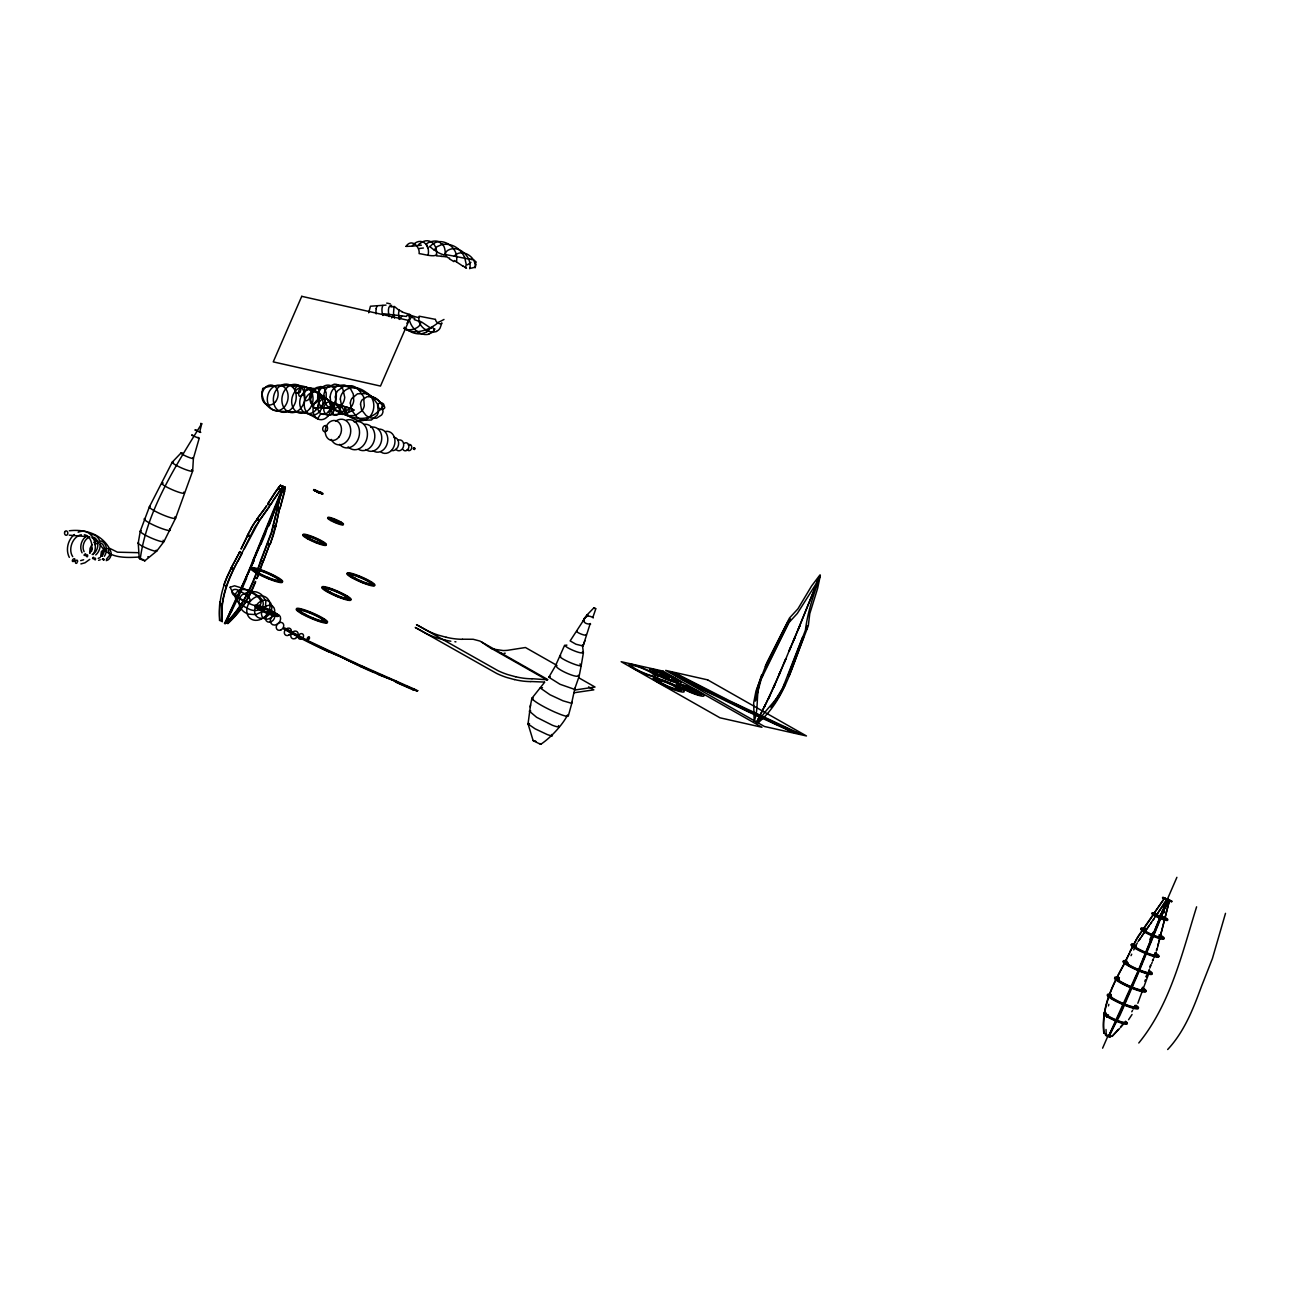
<?xml version="1.0" encoding="UTF-8"?>
<svg xmlns="http://www.w3.org/2000/svg" width="1290" height="1290" viewBox="0 0 1290 1290"><rect width="100%" height="100%" fill="white"/><g stroke="black" fill="none" stroke-linecap="round" stroke-linejoin="round"><path stroke-width="1.5" d="M368.698 312.793L370.44 306.23L386.033 305.101M91.622 551.217L92.219 548.218M256.291 606.155L256.646 605.413L258.226 607.01L256.646 605.413M144.738 560.827L140.223 559.118C146.625 510.388 177.069 463.674 201.546 423.942M221.38 605.091L219.784 603.51L219.945 601.898M269.11 507.163L254.63 527.529L244.133 548.669A207.609 190.791 -86.1 0 1 242.052 552.91C230.813 574.034 219.381 596.851 222.283 621.587L219.558 620.345A101.733 93.493 -86.1 0 1 219.671 604.252L221.912 604.462L220.058 603.526L220.235 601.93M582.451 651.644C585.612 656.739 558.651 644.935 566.907 645.129M1106.514 1016.794L1106.691 1015.214M1106.788 1016.81L1106.965 1015.23M449.629 258.145C442.486 257.21 447.872 246.535 440.809 243.488C438.165 237.924 423.023 243.278 426.974 245.39A56.518 17.883 -55 0 1 427.764 248.293M527.981 723.706L533.157 740.702L540.639 744.346M552.426 735.622L551.54 734.478M805.524 629.359C807.879 610.863 814.264 592.852 820.343 575.356L817.634 588.353L809.765 613.718L808.314 625.698L789.045 676.154M806.669 629.439L807.105 625.779L787.997 675.879M284.977 487.023C283.139 493.377 287.783 486.798 282.752 486.346L271.287 532.528L262.402 555.974A207.609 161.492 -56.2 0 0 260.693 560.36C253.404 583.193 242.794 606.88 225.653 622.973C244.245 606.784 253.324 583.338 261.064 560.618A207.609 161.492 -56.2 0 1 262.773 556.216L271.658 532.77L282.752 486.346M406.011 246.39C411.687 237.747 420.169 247.228 419.105 253.598C424.265 254.275 433.746 257.274 436.697 254.775M476.107 264.047L475.075 267.82A7.417 5.886 -77.3 0 0 475.284 266.208C475.381 257.129 463.674 249.083 455.757 254.614A7.837 6.208 -77.3 0 0 454.354 256.178L444.518 254.388A9.917 7.869 -77.3 0 1 447.872 250.308C458.176 244.374 470.785 255.646 470.108 266.433A10.497 8.321 -77.3 0 1 469.753 268.723M1156.711 950.585L1169.579 899.969L1166.982 899.033L1166.466 902.033M138.24 542.961L140.271 531.174L149.43 506.776L172.263 462.143L181.035 452.951M1166.837 902.274L1166.982 899.033M530.158 706.968L531.883 698.277L544.574 682.313M530.561 704.921L528.029 723.948L535.124 728.834L547.283 734.558A7.821 1.113 23.5 0 0 552.362 735.59M262.144 392.015L262.176 391.854A33.782 20.027 -60.4 0 0 262.644 388.967M320.92 492.506L313.47 490.152L322.726 494.28L316.776 490.91M321.291 492.748L316.711 491.393M1225.5 913.336L1212.407 958.535L1203.28 981.835A207.609 123.098 -60.4 0 0 1201.538 986.205C1193.298 1008.732 1184.317 1031.694 1167.676 1049.512M1166.144 903.532L1165.45 906.515M1166.515 903.774L1165.45 908.241M275.738 526.336L279.462 508.808L275.738 526.336L273.69 526.304L275.576 527.013L273.593 534.447A82.286 64.016 -56.2 0 1 272.9 536.624L270.255 543.912L268.514 544.106M323.097 541.977L321.436 542.155L323.435 542.348M275.205 526.772L273.222 534.189A82.286 64.016 -56.2 0 1 272.529 536.382L270.255 543.912M1158.952 941.458L1169.579 899.969M200.66 432.263L199.789 431.618L201.708 423.765M1196.604 906.822C1182.027 953.616 1170.369 1004.265 1138.78 1042.997M1108.432 1005.894L1108.836 1004.362M595.835 608.767L592.884 617.281M1158.565 942.942L1157.743 945.909M341.124 523.208C338.867 519.08 338.254 524.804 340.947 522.289M284.252 491.038L284.622 491.28A112.585 87.575 -56.2 0 1 282.752 498.779L280.011 508.389L282.381 498.521A112.585 87.575 -56.2 0 0 284.268 491.038L282.655 490.539M1163.854 912.465L1164.273 910.982M1164.225 912.707L1164.644 911.224M1162.129 918.415L1162.564 916.932M1162.5 918.674L1162.935 917.174M761.664 674.767L757.585 687.215L755.343 701.034L761.229 679.024L790.464 618.958L787.916 621.732L765.293 666.414M762.841 675.283C754.489 689.731 759.713 706.823 754.166 721.368L753.683 702.921L755.988 690.956L766.905 662.657L789.512 617.991L797.929 608.848L811.62 585.934L819.811 575.147L816.102 583.806L797.317 613.46L788.948 622.554L766.421 667.027M590.24 623.505L583.048 646.016L584.934 640.614M1156.34 950.343L1156.824 948.86M300.151 609.509L298.296 609.057M1148.745 973.644L1137.828 1003.281M1110.722 998.315L1111.254 996.831M1110.996 998.331L1111.529 996.848M1156.195 952.052L1155.114 954.987M1144.811 981.335L1145.343 979.868M441.89 322.935L440.084 328.063A7.95 6.305 -77.3 0 1 438.31 330.224L436.472 331.337M1142.118 988.688L1142.666 987.221M1146.036 976.691L1146.584 975.224M1146.423 976.933L1146.955 975.466M262.757 561.456L257.016 578.339L263.128 561.698L261.241 560.989L263.386 561.053L269.642 544.316L263.45 560.876M347.51 597.254C346.817 595.319 348.752 598.27 346.01 596.786L346.284 596.141M798.413 628.875L820.118 575.34L793.592 640.662M798.623 628.891L799.977 625.295L793.463 640.453M279.011 578.839L276.995 578.452L278.672 578.517M279.446 486.491L280.414 485.33L283.123 486.588L254.888 555.684A207.609 29.315 -67.7 0 0 253.017 560.07C245.132 581.387 232.813 603.978 225.073 623.683A101.733 14.367 -67.7 0 0 231.329 611.718L232.281 609.815M280.414 485.33L283.784 486.862L253.34 560.36L263.74 536.011A82.286 11.61 -67.7 0 0 264.627 533.834L267.611 526.481L265.288 534.108A82.286 11.61 -67.7 0 1 264.386 536.269L261.322 543.525M413.364 689.328L414.3 689.586M802.557 637.228L782.756 687.86L771.097 707.517L779.241 696.1L785.417 684.506M803.622 637.486C791.77 667.462 783.772 701.373 757.923 722.916C764.712 708.871 779.386 699.744 784.401 684.135M1164.177 902.903L1167.353 899.291L1139.328 968.935A207.609 29.315 -67.7 0 0 1137.457 973.321L1121.187 1011.054L1108.642 1036.112L1119.93 1015.424L1138.119 973.595A207.609 29.315 -67.7 0 1 1139.989 969.209L1168.224 900.098L1162.451 897.872L1171.723 901.839L1164.628 898.034L1154.002 913.385M1168.014 899.549L1139.763 968.661A207.609 29.315 -67.7 0 0 1137.893 973.047L1109.303 1036.386M282.72 488.765L282.736 490.684L283.365 489.039M319.098 493.135C320.307 493.231 318.565 492.183 319.049 493.248L319.985 492.071L320.033 493.086L323.032 493.57L313.744 489.507L318.259 492.619L314.534 490.297M1153.969 957.922L1154.55 956.454M275.334 508.986L268.53 526.062C269.675 526.449 276.205 504.164 275.189 508.599M255.339 581.435L253.517 585.87A111.891 87.027 -56.2 0 1 249.228 595.077L249.583 595.319A111.891 87.027 -56.2 0 0 253.888 586.112L255.71 581.677M316.002 542.59L316.26 541.913M282.462 491.361L281.817 491.087A112.585 15.899 -67.7 0 1 278.834 498.504L275.608 508.308L279.495 498.779A112.585 15.899 -67.7 0 0 282.462 491.361L282.945 489.894L284.767 490.587M336.916 522.45L336.642 523.127C341.479 521.047 341.221 525.691 336.771 522.095M1152.421 960.599L1153.018 959.131M1149.809 968.145L1151.003 965.226M1152.792 960.84L1153.389 959.373M1150.035 966.436L1150.632 964.968M1151.599 963.759L1152.196 962.308M332.046 652.611L360.636 666.64L358.185 664.253L349.638 660.254A207.609 29.605 23.5 0 0 345.365 658.271L308.616 641.017L284.993 628.149L283.961 628.907A101.733 14.513 23.5 0 0 295.104 635.277L296.523 634.89M296.265 635.502L283.961 628.907M362.361 667.446L368.376 670.187A82.286 11.739 23.5 0 0 370.504 671.155L396.756 681.572A5.563 1.193 -64.7 0 0 396.481 682.216L396.756 681.572M361.136 666.559L362.038 666.204L360.636 666.64M361.764 666.849L361.926 666.495M564.633 645.21L555.426 665.914L548.831 677.25L560.005 684.264L574.55 689.36L579.113 676.379L581.21 665.592L583.403 652.788L582.403 645.016M394.063 306.278L393.514 313.228L394.53 318.211M311.1 643.194L312.019 642.839L310.6 643.275A74.562 10.643 23.5 0 1 296.877 636.244L295.7 635.583M326.902 651.015L328.482 650.708M295.974 634.938C311.583 643.162 329.127 653.079 344.72 658.126M784.207 662.818L790.786 646.822M260.548 544.283L255.533 555.958A207.609 29.315 -67.7 0 0 253.662 560.344L242.73 585.354A111.891 15.803 -67.7 0 1 238.666 594.577L239.311 594.851A111.891 15.803 -67.7 0 0 243.391 585.628L246.713 577.872M338.093 596.835L338.367 596.19M778.741 675.267L785.691 658.932M778.854 675.476L785.836 659.093M246.051 577.597L253.711 561.295M267.901 578.42L268.03 577.404L268.546 578.694M789.158 650.563L795.091 636.728M789.303 650.724L795.221 636.921M260.032 544.767L261.048 544.17M362.458 582.596L362.748 581.951M414.122 689.312L413.816 690.134M225.605 585.725L223.88 584.87A111.891 102.813 -86.1 0 1 227.637 575.437L230.91 568.487L232.845 569.325M249.018 536.188L249.567 535.56L247.664 534.721L250.986 528.9M258.403 520.209L257.145 518.79L265.547 507.583M269.529 504.325L267.578 504.132L269.497 504.971L267.949 503.535L273.367 495.005A112.585 103.474 -86.1 0 1 277.785 488.571L279.736 489.426L278.237 488.007L279.446 486.846M279.833 488.813L277.802 488.571M231.345 611.702L230.539 611.057L231.426 610.654M283.397 490.168L284.622 491.28M238.763 594.303L239.037 595.48A74.562 10.53 -67.7 0 1 232.281 609.831M268.256 526.739L268.272 525.675M239.037 595.48L239.005 594.4M278.334 508.599L280.011 508.389M254.694 569.487L253.34 568.019L255.243 568.858L253.195 568.342M274.367 525.917L275.576 527.013M261.918 560.602L263.128 561.698M257.968 606.993L256.371 605.397M277.382 578.71L279.124 578.517M316.179 491.474L316.598 490.684L314.97 490.103M318.904 492.861L319.533 491.796M274.109 612.766L275.447 613.718M330.562 519.112L335.835 522.482L328.869 518.274L338.931 522.305M330.837 519.128L332.481 518.757L339.044 521.563M322.097 541.768L323.322 542.864M325.725 587.805L323.822 587.531M322.581 618.62L323.806 619.716L321.919 619.006L323.758 618.845M370.198 581.871L371.423 582.983M377.76 674.364L376.583 673.074M378.438 674.654L395.627 681.362M395.998 682.297L405.399 686.474A112.585 16.061 23.5 0 0 412.736 689.682L413.526 688.957M416.67 691.343L417.702 690.585L416.46 691.263M773.532 687.231L780.369 671.526M773.597 687.554L780.482 671.735M1102.611 1048.173L1108.207 1035.322M1149.745 939.797L1152.938 932.444M1160.129 915.916L1162.532 910.401M1164.128 906.725L1176.899 877.329M90.107 553.104C94.041 546.331 90.913 535.705 84.366 534.753M93.09 554.587C99.636 544.622 91.026 526.836 78.142 532.222M312.922 618.99L313.067 617.975L313.583 619.248M775.145 683.506L764.341 707.065L765.067 705.711M768.324 699.212L775.226 683.829M420.443 321.275C422.459 327.257 410.059 332.127 404.447 328.611M1129.54 953.004L1126.202 960.147A207.609 190.791 -86.1 0 1 1124.106 964.388C1112.464 985.367 1101.225 1008.312 1104.063 1033.064L1106.514 1034.29M1131.04 955.648L1131.701 954.213M1129.927 951.552L1138.054 936.363L1164.628 898.034M244.407 548.685L259.145 521.063M769.953 695.487L756.311 722.819L765.147 705.033M241.278 548.879L247.648 535.382L241.004 548.847M348.768 573.776C349.945 572.067 347.913 575.147 350.428 574.614L350.977 573.986L349.074 573.147M1133.716 949.924L1135.829 945.699M247.954 534.737L250.695 529.416M231.2 568.503L227.911 575.437A111.891 102.813 -86.1 0 0 224.154 584.87L223.88 584.87M231.41 609.976L231.636 611.105M267.562 612.766L267.981 613.476M267.933 613.588L268.062 612.573L268.014 613.411M230.91 568.487L233.119 568.68L231.233 567.858L239.698 552.072L238.908 553.055M323.871 587.45L325.999 587.821L324.064 587.627M242.327 552.926L237.989 561.279M1135.394 947.118L1136.103 945.715M1118.317 980.932L1119.043 979.529M1118.607 980.948L1119.317 979.562M238.682 554.055L231.233 567.858M1133.313 1008.974L1134.039 1007.571M237.715 561.263C227.427 579.436 219.413 600.769 222.283 621.587M225.073 623.683L254.001 560.634M1108.642 1036.112L1137.248 972.773A207.609 29.315 -67.7 0 1 1139.118 968.387L1167.353 899.291L1138.054 941.587M1136.555 944.312L1137.296 942.942M1131.782 1011.763L1132.556 1010.376M250.695 528.884L251.566 527.868A82.286 75.626 -86.1 0 1 252.727 525.885L253.55 524.562M250.986 528.368L251.276 527.852A82.286 75.626 -86.1 0 1 252.453 525.852L257.016 519.386L253.55 524.095M583.048 646.016L575.937 644.226L570.148 640.904L586.918 615.056L593.835 607.896M1139.135 940.249L1140.779 937.62M273.045 500.584L281.172 488.991M272.496 501.923L259.774 519.773M1163.338 917.867L1164.773 919.189L1156.034 915.981L1163.548 904.177M104.313 556.296C107.828 551.572 107.151 542.961 100.926 540.897M1153.437 914.723L1136.683 939.023L1125.912 960.131A207.609 190.791 -86.1 0 1 1123.832 964.372C1112.174 985.35 1100.934 1008.28 1103.789 1033.032L1106.223 1034.274M269.691 505.857L278.414 492.748M1153.324 919.867L1154.195 918.577M1128.573 1019.729L1132.039 1014.504M266.53 505.696L265.821 506.744M266.82 505.712L258.306 517.193M1141.618 936.314L1148.842 926.22M593.319 617.91C584.757 611.589 578.081 624.441 590.626 624.086M92.009 544.412L90.058 548.379L89.671 553.007M380.921 408.753L381.034 408.608A33.782 20.027 -60.4 0 1 382.936 406.044M586.934 615.249L582.838 621.071L584.434 621.135M304.859 534.689L306.681 535.431L304.875 535.06M1150.664 923.705L1151.567 922.431M257.145 518.79L258 518.016M279.043 491.458L283.123 486.588L285.348 487.265M279.043 487.346L278.237 488.007M225.282 622.715L227.492 623.409A101.733 79.125 -56.2 0 0 238.392 611.75L237.134 610.605L239.214 611.379L240.214 610.122A74.562 58.002 -56.2 0 0 249.26 595.948L247.374 595.238L249.212 595.077M278.898 487.168L280.688 485.363M275.334 613.879L273.448 613.153A5.289 4.241 -51.7 0 0 265.643 616.975A5.289 4.241 -51.7 0 0 271.287 621.683A5.289 4.241 -51.7 0 0 273.48 613.185L275.431 613.04M1123.477 1023.341L1120.446 1026.985M1123.848 1023.583L1120.817 1027.243M281.849 487.765L282.849 486.572M101.716 556.28C105.264 552.781 105.474 545.622 101.313 543.235M1119.768 1028.42L1112.093 1036.354L1109.497 1035.418M1118.349 1029.356L1112.093 1036.354M89.768 559.36L84.979 562.811L80.915 563.924M95.718 554.942C101.829 549.959 102.184 537.72 93.864 534.818M548.879 676.911L550.25 676.766M74.368 534.479C67.854 539.817 65.419 549.814 69.305 557.377M94.557 544.574L98.669 542.639M144.867 560.763L156.751 551.072L163.975 541.558L175.569 518.225L192.645 471.076L193.403 458.369L199.176 438.374L191.742 435.262M406.866 323.29L411.3 317.227L414.832 318.404M540.687 744.33C550.54 737.977 563.037 724.351 567.552 714.934M86.543 536.076C81.286 539.575 79.174 547.186 82.076 552.829M93.799 542.542L97.685 540.72M413.977 447.84L414.848 448.13M437.745 323.048C428.457 330.369 414.654 335.368 403.818 328.321M426.506 332.062L421.798 333.755A30.492 24.171 -77.3 0 1 409.188 330.885A29.896 23.704 -77.3 0 1 404.367 327.225M1165.128 899.065L1172.013 901.291L1162.693 897.292L1169.127 900.775L1165.112 899.13M92.171 554.506C98.459 551.878 100.346 540.155 93.702 537.237M100.072 557.603L98.185 558.36M414.396 449.597L414.961 448.63L413.574 449.355M105.103 549.701L102.345 552.539L101.894 556.329M685.329 687.554L690.601 690.924M83.64 559.763L80.673 560.602M100.265 559.779L98.588 560.328M106.344 559.279L109.715 555.232L108.247 550.024M314.212 408.011L326.112 407.704M191.775 435.053L192.887 435.182M89.897 537.059C84.269 538.623 81.464 546.766 84.108 551.685M105.119 548.347L101.426 551.507L100.636 556.587M428.731 334.094L431.586 332.804A9.885 7.837 -77.3 0 0 434.859 328.886M106.264 560.634C111.649 559.457 113.23 550.346 107.683 548.347M249.212 591.481L242.214 594.706A8.885 7.014 -41.7 0 0 239.634 598.221L238.747 602.736L240.101 607.477M586.998 615.024L588.111 615.201M81.302 534.753C72.675 536.285 67.741 549.443 72.74 556.651M533.189 740.541L534.737 740.928M442.922 244.149L437.165 246.616A11.933 9.465 -77.3 0 0 434.327 250.067L436.907 251.486M395.337 682.007L396.481 682.216M412.736 689.682L413.413 689.973M421.395 245.197L412.284 246.148A11.481 9.111 -77.3 0 1 413.026 244.971A11.707 9.288 -77.3 0 1 424.039 242.552A11.707 9.288 -77.3 0 1 428.216 254.63M412.123 246.164L406.092 246.39M273.803 385.887L295.362 385.258A93.477 55.422 -60.4 0 1 305.359 386.807L311.213 388.967A129.855 76.997 -60.4 0 1 318.549 392.853L328.692 400.255A92.316 54.728 -60.4 0 0 334.142 403.27L346.833 407.253A84.656 50.197 -60.4 0 1 352.041 409.043L354.331 410.059L348.332 412.268A83.479 49.488 -60.4 0 1 345.526 413.123A72.385 42.925 -60.4 0 1 339.98 414.251L329.369 414.896A130.419 77.319 -60.4 0 1 327.467 414.864L320.887 413.606L317.534 418.815L308.004 413.671A67.773 40.184 -60.4 0 0 301.199 412.042L281.768 411.365A99.201 58.808 -60.4 0 1 279.172 411.171A55.986 33.185 -60.4 0 1 271.545 409.107M376.906 306.149L376.986 306.149A11.336 8.982 -77.3 0 0 376.212 308.584M574.969 689.989L595.029 687.038L579.371 678.137M573.744 692.794L593.819 689.844L588.595 686.877M195.193 429.86L196.677 430.215M200.531 432.44L195.129 430.102M140.223 559.118L139.401 558.247L141.271 558.747M250.615 591.32L256.113 591.9A23.01 18.173 -41.7 0 1 261.644 594.755L265.869 600.93L265.369 607.848A8.885 7.014 -41.7 0 1 262.789 611.379L255.791 614.604L248.889 614.185A23.01 18.173 -41.7 0 1 243.358 611.331L240.762 608.558M69.305 530.771C84.995 528.916 101.039 533.963 109.279 548.137L117.471 552.184L138.417 552.684M69.241 535.173L89.332 536.769M138.336 557.087C124.549 557.909 107.844 558.247 100.072 544.38M462.417 639.211L473.172 639.276L479.848 641.033L547.653 679.491M532.012 678.717L547.653 679.798M530.787 681.523L544.557 682.071M500.923 653.353L501.987 653.353M290.927 385.71C298.151 385.629 289.621 389.596 293.588 385.775A84.656 50.197 -60.4 0 1 299.312 386.468L312.857 388.435A92.316 54.728 -60.4 0 0 319.726 388.209L333.949 386.291A129.855 76.997 -60.4 0 1 343.043 386.097L349.542 386.774A93.477 55.422 -60.4 0 1 359.023 389.499M325.419 425.587L325.515 425.587A3.451 2.741 -77.3 0 1 326.354 425.829M409.559 444.55L409.656 444.566A3.451 2.741 -77.3 0 1 410.494 444.792M792.528 731.575L797.494 733.349L783.127 726.77M436.472 255.872L441.325 256.178M267.949 503.535L273.641 495.038A112.585 103.474 -86.1 0 1 278.076 488.588M329.547 517.693L331.079 518.467M240.005 551.443L241.343 552.91L239.408 552.056M219.703 604.252L219.993 604.268A101.733 93.493 -86.1 0 0 219.881 620.361L219.558 620.345M651.853 669.429L653.498 670.252M655.272 671.203L657.142 672.138M661.206 674.219L662.85 675.041M678.395 683.99L680.04 684.829M683.926 686.731L695.536 691.392M556.651 665.608C553.346 668.156 579.274 679.733 578.291 675.25M406.527 316.453L383.694 313.744L382.969 315.453A13.255 10.513 -77.3 0 1 382.066 308.149A10.997 8.708 -77.3 0 1 382.904 305.44M393.208 315.405L393.337 315.421A11.658 9.24 -77.3 0 1 391.644 317.921M92.09 534.512L93.041 534.624M435.391 319.356L419.202 316.211A7.579 6.015 -77.3 0 0 418.782 318.63L419.105 321.42M577.323 630.987C573.631 631.487 587.095 637.083 586.176 634.519M1167.611 900.517L1166.192 899.872L1167.789 900.42M542.493 687.683L540.22 687.957L550.008 694.778L563.021 700.825L571.615 703.308L574.905 688.215M469.189 259.193L454.354 256.178M391.709 305.279C387.21 305.311 388.338 313.438 389.209 316.598M445.872 256.887L444.292 256.565A80.125 56.712 -76 0 0 441.293 256.436M446.147 637.276L438.455 635.164A221.171 131.129 -60.4 0 1 428.393 631.181L416.476 624.65L497.988 670.687A221.171 131.129 -60.4 0 0 508.05 674.686L515.742 676.799M444.921 640.082L437.229 637.97A221.171 131.129 -60.4 0 1 427.167 633.987L415.251 627.456L496.763 673.493A221.171 131.129 -60.4 0 0 506.825 677.492L514.516 679.604M663.141 675.089L669.3 677.927L659.996 673.88L664.931 676.702M245.503 601.301C253.114 604.123 249.808 595.609 245.213 594.222A50.391 40.571 -58.4 0 0 240.053 591.304C232.571 585.854 228.12 593.319 236.715 597.044A50.391 40.571 -58.4 0 0 241.859 599.963L244.616 601.043M1156.388 914.142C1151.422 914.046 1167.563 921.076 1163.935 917.416M1156.453 914.884L1154.614 914.658L1156.034 915.981M1106.175 1034.919C1102.595 1034.58 1112.883 1038.918 1109.884 1036.531M594.238 607.945L595.577 608.525M595.416 608.703L594.093 608.138M319.985 492.071L321.355 492.49M339.915 522.095L341.318 522.531M279.64 508.147L277.931 508.341L279.833 509.066M269.884 543.654L268.127 543.848L270.013 544.557M371.681 582.322L369.811 581.629L371.052 582.741M675.525 679.217L677.411 679.927L675.912 679.459M672.348 678.282L674.057 678.814M652.788 673.541L654.675 674.267L653.175 673.799M698.874 692.472L700.389 692.924M675.396 686.909L676.928 687.376M678.83 687.957L680.394 688.441M347.752 596.593L345.897 595.899L347.139 597.012M257.016 578.339L255.162 577.646L256.387 578.759M249.583 595.319L248.035 594.851L249.26 595.948M200.74 423.346L201.659 423.749M282.3 490.958L282.558 490.313M1157.743 915.303L1159.275 915.884M1107.078 1035.225L1108.674 1035.902M1167.724 899.759C1172.368 900.694 1160.903 896.582 1168.224 900.098M268.062 526.352L268.143 525.627M319.227 492.716L314.502 490.361M690.763 691.295L695.246 692.166L694.407 691.182M268.223 612.992L267.401 612.315L267.272 613.331M466.512 268.288L465.448 267.74A11.191 8.869 -77.3 0 0 466.158 264.063L464.497 256.629M431.457 328.369L430.392 327.821A102.055 76.803 -53.5 0 1 428.183 326.402L421.62 322.016M664.689 676.299L662.738 675.218M535.157 741.089L536.027 741.476M416.541 690.537L417.702 690.585M417.412 691.23L396.998 682.281M416.235 689.957L359.604 664.914M376.1 672.864L373.681 671.8M398.368 682.571L372.23 671.155M405.721 686.167L398.449 682.926M373.649 672.106L370.778 670.51A82.286 11.739 23.5 0 1 368.65 669.542L368.101 669.3M142.384 559.199L144.851 560.65M372.213 671.461L367.553 669.059M765.405 718.401L753.957 713.144A82.286 11.739 23.5 0 1 751.893 712.161L733.929 703.405M770.92 720.9L731.043 702.276A207.609 29.605 23.5 0 0 726.931 700.26M768.84 720.175L788.206 728.915A112.585 16.061 23.5 0 0 795.414 732.22L800.381 733.994L733.946 702.921A207.609 29.605 23.5 0 0 729.834 700.922L675.25 673.058L677.718 674.573A89.042 12.707 23.5 0 0 682.071 677.185L683.684 678.105A74.562 10.643 23.5 0 0 696.374 684.99L696.939 685.28A111.891 15.964 23.5 0 0 705.453 689.569L726.431 699.744M760.665 716.918L751.07 712.483A82.286 11.739 23.5 0 1 748.99 711.5L736.671 705.711M766.276 719.594L767.711 720.255M367.892 669.51L362.635 666.801M771.71 721.481L780.289 725.448M769.146 720.9L775.113 723.513M365.909 668.301L363.732 667.301M773.629 722.819L740.783 707.726M332.191 652.982L329.337 651.66M327.999 650.74L363.603 667.543M327.725 651.385L328.724 651.853M773.452 722.884L785.32 728.269A112.585 16.061 23.5 0 0 792.512 731.575M327.015 650.289L325.096 649.402M326.386 650.773L324.822 650.047M774.871 723.545L777.709 724.867M780.563 726.206L794.93 732.768L789.964 730.995A112.585 16.061 23.5 0 1 782.756 727.689L748.49 711.903A82.286 11.739 23.5 0 1 746.426 710.935L699.986 688.344A111.891 15.964 23.5 0 1 691.472 684.055L690.908 683.748A74.562 10.643 23.5 0 1 678.185 676.863L676.621 675.944A89.042 12.707 23.5 0 1 672.267 673.348L669.784 671.832L740.718 707.5M323.742 648.773L324.58 649.16M358.394 664.818L360.071 665.608M324.29 649.805L320.162 647.854A111.891 15.964 23.5 0 1 311.213 643.565M322.919 648.37L320.436 647.209A111.891 15.964 23.5 0 1 311.487 642.92M357.894 664.898L349.364 660.899A207.609 29.605 23.5 0 0 345.075 658.916M358.991 389.564L376.212 398.933M1160.839 916.561L1163 917.674M724.174 698.922L672.348 672.413L674.815 673.928A89.042 12.707 23.5 0 0 679.185 676.524L680.781 677.46M715.692 695.31L702.55 688.925A111.891 15.964 23.5 0 1 694.036 684.619L693.472 684.329A74.562 10.643 23.5 0 1 680.765 677.443M720.594 697.68L723.529 699.099M725.544 699.599L733.123 703.018M91.961 537.656L98.25 542.026M731.22 703.034L728.479 701.696A207.609 29.605 23.5 0 0 724.367 699.68M732.575 703.711L733.946 704.372M734.268 704.34L735.864 705.13M632.874 665.463L630.955 664.624L632.616 665.463M657.045 679.104L655.078 678.234L656.787 679.104M660.367 680.83L658.448 679.975L660.109 680.814M257.419 518.806L258.661 520.225L256.742 519.37M349.058 573.792L350.703 574.63M247.664 534.721L249.309 535.543M247.358 535.35L249.292 536.205M298.425 608.638L300.409 609.509L298.49 609.332M401.964 311.616L399.271 310.148A102.071 40.877 -63.7 0 1 398.03 309.471L394.756 306.762M295.749 635.083L296.926 635.728M489.603 647.451L490.458 647.935A54.035 32.04 -60.4 0 0 493.119 649.112L503.213 650.547A109.505 64.919 -60.4 0 0 507.567 650.305L525.449 647.515L556.764 665.301M491.313 648.37L546.992 679.975M197.983 437.342L199.192 438.278M454.354 260.516L463.142 266.304M481.541 641.952L488.781 646.951M429.441 246.374L433.198 249.292A102.297 39.297 -50 0 0 434.262 250.147M239.214 611.379L239.827 609.88A74.562 58.002 -56.2 0 0 248.889 595.706M539.881 743.54L540.703 744.233M242.101 605.22C227.427 596.786 238.795 584.064 251.437 592.029A44.07 34.991 -44.5 0 1 256.339 594.803C270.997 603.236 259.629 615.959 246.987 607.993A44.07 34.991 -44.5 0 1 243.278 606.01M532.818 699.696L531.883 698.277A11.707 1.677 23.5 0 1 533.286 698.132M558.489 725.56L558.989 726.544A10.239 1.661 24.9 0 1 552.41 725.27L536.656 717.321L529.319 711.145A10.239 1.661 24.9 0 1 530.771 711M572.083 702.276L568.261 716.144A11.707 1.677 23.5 0 1 560.811 714.563L554.716 712.048A30.347 4.322 23.5 0 1 533.109 699.793M304.666 399.594L303.908 394.659A8.675 6.869 -77.3 0 1 305.859 390.161L309.761 387.871A3.934 3.112 -77.3 0 1 311.728 388.983L312.486 393.934A8.675 6.869 -77.3 0 1 310.535 398.417L306.633 400.722A3.934 3.112 -77.3 0 1 304.666 399.61M666.688 678.346L666.043 678.088M283.784 486.862L283.123 486.588M399.432 319.339L398.562 313.841A11.191 8.869 -77.3 0 1 399.271 310.148M409.511 319.678L409.382 318.485A10.739 8.514 -77.3 0 1 409.365 316.695A10.465 8.288 -77.3 0 1 409.672 314.599M138.24 543.203L139.239 558.376M1106.143 1032.677L1106.03 1029.501M220.187 601.914A74.562 68.515 -86.1 0 1 223.944 585.563M238.763 611.992A101.733 79.125 -56.2 0 1 227.846 623.634M230.684 611.46A101.733 14.367 -67.7 0 1 224.428 623.393M238.376 595.206A74.562 10.53 -67.7 0 1 231.619 609.573M295.394 634.632A101.733 14.513 23.5 0 1 284.268 628.262M413.01 689.037A112.585 16.061 23.5 0 1 405.689 685.828M395.853 681.926A5.563 1.193 -64.7 0 1 396.127 681.281M310.874 642.63A74.562 10.643 23.5 0 1 297.168 635.599M1126.509 961.614A15.738 2.241 23.5 0 0 1127.524 965.388A15.738 2.241 23.5 0 0 1147.326 973.837A15.738 2.241 23.5 0 0 1148.745 971.096A207.609 161.492 -56.2 0 1 1149.213 969.612M1127.67 962.792A207.609 190.791 -86.1 0 1 1126.976 964.194M1127.96 962.808A207.609 190.791 -86.1 0 1 1127.25 964.211M1125.428 1021.245A12.787 1.822 23.5 0 1 1123.316 1022.938A12.787 1.822 23.5 0 1 1107.755 1016.31A12.787 1.822 23.5 0 1 1106.062 1012.973M1124.703 1022.067A9.836 1.403 23.5 0 1 1115.914 1019.826A9.836 1.403 23.5 0 1 1106.643 1014.488M1125.735 1022.309A12.787 1.822 23.5 0 1 1122.155 1023.325A12.787 1.822 23.5 0 1 1106.707 1016.504A12.787 1.822 23.5 0 1 1106.433 1013.763M1124.412 1022.712A9.836 1.403 23.5 0 1 1112.157 1018.907A9.836 1.403 23.5 0 1 1108.481 1014.924M1135.974 1005.232A16.915 2.419 23.5 0 1 1132.83 1007.393A16.915 2.419 23.5 0 1 1111.915 998.315A16.915 2.419 23.5 0 1 1111.19 994.477M1134.926 1005.426A13.98 2 23.5 0 1 1122.816 1003.281A13.98 2 23.5 0 1 1111.335 995.348M1135.7 1005.877A16.915 2.419 23.5 0 1 1132.539 1008.038A16.915 2.419 23.5 0 1 1111.641 998.96A16.915 2.419 23.5 0 1 1110.916 995.122M1134.652 1006.071A13.98 2 23.5 0 1 1122.526 1003.926A13.98 2 23.5 0 1 1111.061 995.993M1142.585 987.705A17.076 2.435 23.5 0 1 1140.715 990.591A17.076 2.435 23.5 0 1 1118.898 981.126A17.076 2.435 23.5 0 1 1119.43 977.659M1142.44 988.479A14.142 2.016 23.5 0 1 1129.572 986.044A14.142 2.016 23.5 0 1 1119.172 978.352A17.076 2.435 23.5 0 0 1118.624 981.771A17.076 2.435 23.5 0 0 1140.425 991.236A17.076 2.435 23.5 0 0 1142.311 988.35M1142.166 989.124A14.142 2.016 23.5 0 1 1129.298 986.689A14.142 2.016 23.5 0 1 1118.881 978.997M1149.019 970.451A15.738 2.241 23.5 0 1 1147.616 973.192A15.738 2.241 23.5 0 1 1127.799 964.743A15.738 2.241 23.5 0 1 1126.799 960.969M1148.697 971.096A12.803 1.822 23.5 0 1 1137.603 969.129A12.803 1.822 23.5 0 1 1127.105 961.872M1148.81 972.096A12.803 1.822 23.5 0 1 1136.716 969.516A12.803 1.822 23.5 0 1 1126.831 962.517M1155.066 952.794A15.061 2.145 23.5 0 1 1155.195 956.1A15.061 2.145 23.5 0 1 1135.926 948.053A15.061 2.145 23.5 0 1 1134.652 944.264M1155.018 953.536A12.126 1.725 23.5 0 1 1145.02 952.052A12.126 1.725 23.5 0 1 1135.539 945.215M1154.792 953.439A15.061 2.145 23.5 0 1 1154.905 956.745A15.061 2.145 23.5 0 1 1135.651 948.698A15.061 2.145 23.5 0 1 1134.378 944.909M1154.744 954.181A12.126 1.725 23.5 0 1 1144.746 952.697A12.126 1.725 23.5 0 1 1135.264 945.86M1164.483 917.109A8.514 1.209 23.5 0 1 1165.918 919.657A8.514 1.209 23.5 0 1 1154.389 914.82A8.514 1.209 23.5 0 1 1155.034 913.159M1160.145 915.029A8.514 1.209 23.5 0 1 1160.952 915.384M1161.451 916.384A8.514 1.209 23.5 0 1 1166.37 920.447A8.514 1.209 23.5 0 1 1153.744 915.255A8.514 1.209 23.5 0 1 1156.727 914.433M1160.113 934.96A12.658 1.806 23.5 0 1 1160.968 938.185A12.658 1.806 23.5 0 1 1144.037 930.961A12.658 1.806 23.5 0 1 1145.23 928.623M1158.952 934.911A9.723 1.387 23.5 0 1 1159.21 937.088A9.723 1.387 23.5 0 1 1147.004 932.073A9.723 1.387 23.5 0 1 1145.278 929.3M1160.597 936.056A12.658 1.806 23.5 0 1 1160.194 938.701A12.658 1.806 23.5 0 1 1143.521 931.461A12.658 1.806 23.5 0 1 1144.956 929.268M1159.226 935.895A9.723 1.387 23.5 0 1 1158.549 937.637A9.723 1.387 23.5 0 1 1146.52 932.606A9.723 1.387 23.5 0 1 1145.004 929.945M408.269 444.953A3.08 2.435 -77.3 0 1 411.478 445.953A3.08 2.435 -77.3 0 1 410.51 450.065A3.08 2.435 -77.3 0 1 407.205 449.533M404.512 443.131A4.08 3.241 -77.3 0 1 408.575 444.711A4.08 3.241 -77.3 0 1 407.285 450.033A4.08 3.241 -77.3 0 1 402.964 449.484M398.11 440.293A5.482 4.338 -77.3 0 1 403.319 442.68A5.482 4.338 -77.3 0 1 401.625 449.646A5.482 4.338 -77.3 0 1 395.917 449.259M394.063 437.294A6.773 5.37 -77.3 0 1 398.497 444.889A6.773 5.37 -77.3 0 1 391.515 450.532M385.323 431.505A11.142 8.837 -77.3 0 1 394.692 444.082A11.142 8.837 -77.3 0 1 381.034 452.097M378.567 429.151A11.642 9.24 -77.3 0 1 387.403 442.938A11.642 9.24 -77.3 0 1 373.278 450.871M370.633 427.361A12.255 9.707 -77.3 0 1 381.421 441.148A12.255 9.707 -77.3 0 1 365.909 449.5M364.264 424.281A13.319 10.562 -77.3 0 1 374.455 439.568A13.319 10.562 -77.3 0 1 358.862 449.517M354.153 421.894A14.287 11.32 -77.3 0 1 366.94 438.342A14.287 11.32 -77.3 0 1 348.123 446.856M346.591 420.04A14.255 11.304 -77.3 0 1 358.83 437.294A14.255 11.304 -77.3 0 1 339.625 444.357M335.561 421.282A12.948 10.272 -77.3 0 1 349.526 424.958A12.948 10.272 -77.3 0 1 345.285 442.68A12.948 10.272 -77.3 0 1 331.224 439.39M531.98 678.814A175.311 103.942 -60.4 0 1 515.758 676.734M462.384 639.308A175.311 103.942 -60.4 0 1 446.163 637.228M530.754 681.62A175.311 103.942 -60.4 0 1 514.549 679.54M505.245 653.208A109.505 64.919 -60.4 0 1 504.148 653.272M455.918 641.84A175.311 103.942 -60.4 0 1 454.886 641.743M450.839 641.227A175.311 103.942 -60.4 0 1 444.953 640.034M376.083 399.174A50.6 30.009 -60.4 0 1 383.307 405.592M381.018 408.914A12.561 7.45 -60.4 0 1 378.163 411.478C364.748 424.442 346.881 416.525 332.981 409.188A67.773 40.184 -60.4 0 0 326.144 407.624M430.054 246.809A12.078 9.562 -77.3 0 1 431.747 244.842C441.374 236.247 456.87 246.229 456.741 258.081A11.691 9.256 -77.3 0 1 456.692 260.016A11.449 9.062 -77.3 0 1 456.418 261.773M419.202 248.551A76.384 30.815 -42.5 0 1 423.426 248.019M449.372 258.919A58.26 45.86 -86.2 0 1 453.838 261.644M465.529 267.578A102.571 76.965 -76.5 0 1 463.239 266.111M442.922 244.455A30.331 24.042 -77.3 0 1 464.335 256.758M444.228 255.033A64.855 52.084 -52.8 0 1 436.697 251.824M470.931 262.338A63.919 20.527 -69.5 0 1 467.351 264.837M475.155 267.046A87.349 35.797 -75.4 0 1 469.818 268.336M474.736 261.983A36.781 12.045 23.1 0 1 475.365 263.789M475.736 261.693A5.353 4.241 -77.5 0 1 476.107 262.386M471.189 259.58A6.015 4.773 -77.5 0 1 475.575 261.822M469.076 258.742A26.01 8.03 13.7 0 1 471.189 259.177M418.105 245.439A11.255 8.917 -77.3 0 1 419.298 243.907M419.46 244.165A13.4 10.626 -77.3 0 1 431.441 242.036A13.4 10.626 -77.3 0 1 436.488 254.759M401.803 316.227A12.755 10.11 -77.3 0 1 399.303 319.42M406.914 315.276A75.997 53.632 -62.3 0 1 411.639 316.405M376.196 313.905A11.658 9.24 -77.3 0 1 376.245 308.536M414.203 319.581A60.791 47.343 -43.6 0 1 420.008 321.919M386.71 303.118A79.641 39.41 -67.6 0 1 390.402 303.972M430.392 327.821A11.868 9.401 -77.3 0 1 426.506 332.078M390.918 306.939A58.953 20.285 -58.8 0 1 393.789 306.81M443.986 319.452A88.446 27.558 -53.2 0 1 438.278 322.29M434.472 329.708A64.677 22.011 -66.1 0 1 432.344 326.773M428.748 334.287A21.753 17.238 -77.3 0 1 417.428 331.578M417.46 331.449A22.091 17.512 -77.3 0 1 409.317 319.775M436.504 331.546A18.834 14.932 -77.3 0 1 426.055 329.869A18.673 14.803 -77.3 0 1 418.944 321.533M435.472 319.452A5.305 4.209 -77.5 0 0 437.826 322.855A5.257 4.176 -77.5 0 0 441.615 323.435M418.911 317.663A86.946 68.838 -79.8 0 1 409.607 314.792M409.752 314.308A64.774 53.277 -64.8 0 1 401.867 311.809M148.382 556.635A2.209 1.613 82.4 0 1 147.753 556.877M77.029 562.875A1.661 1 -70.4 0 1 75.449 562.585A1.661 1 -70.4 0 1 76.578 560.215A1.661 1 -70.4 0 1 77.561 561.763M262.692 388.451A50.6 30.009 -60.4 0 1 273.706 386.129M261.951 392.112A12.561 7.45 -60.4 0 0 262.273 395.385L262.37 395.804A41.264 24.462 -60.4 0 0 265.95 404.318M271.593 409.027A49.036 29.073 -60.4 0 1 266.03 404.222M182.487 452.967A6.773 0.968 23.5 0 0 183.196 454.757A6.773 0.968 23.5 0 0 190.968 458.095A6.773 0.968 23.5 0 0 192.855 457.611M191.565 469.689A11.142 1.596 23.5 0 1 182.245 468.254A11.142 1.596 23.5 0 1 173.489 461.965M183.777 492.119A12.255 1.742 23.5 0 1 171.973 489.587A12.255 1.742 23.5 0 1 163.233 483.057M174.811 516.951A14.303 2.032 23.5 0 1 162.218 514.597A14.303 2.032 23.5 0 1 150.35 506.486M169.538 528.981A14.271 2.032 23.5 0 1 156.977 526.626A14.271 2.032 23.5 0 1 145.141 518.548M163.104 540.252A12.964 1.854 23.5 0 1 151.865 538.269A12.964 1.854 23.5 0 1 141.287 530.932M156.203 550.169A10.127 1.451 23.5 0 1 147.657 548.653A10.127 1.451 23.5 0 1 138.643 542.768M579.887 663.995A11.658 1.661 23.5 0 1 570.986 662.915A11.658 1.661 23.5 0 1 560.844 656.046M528.045 723.738A7.821 1.113 23.5 0 1 529.529 723.658M309.439 398.255L310.825 403.125A4.547 3.612 -77.3 0 0 312.373 404.012L315.534 403.206L318.033 400.577A10.997 8.708 -77.3 0 0 320.001 395.675L318.807 389.241A4.547 3.612 -77.3 0 0 317.243 388.355L314.099 389.145L311.6 391.773A10.997 8.708 -77.3 0 0 309.632 396.691L309.439 398.255M413.429 448.759L413.897 447.888L413.429 448.726M298.393 392.95L298.99 395.659A2.677 2.129 -77.3 0 0 300.393 396.449L303.231 394.675A6.756 5.353 -77.3 0 0 304.779 390.838L304.214 387.661A2.677 2.129 -77.3 0 0 302.811 386.855L299.973 388.629A6.756 5.353 -77.3 0 0 298.425 392.483L298.393 392.95M330.159 397.062L330.772 402.528L333.223 407.301A17.367 13.755 -77.3 0 0 339.931 411.607L345.881 411.171L350.864 407.495A11.707 9.272 -77.3 0 0 353.734 400.835L353.283 394.047L350.815 389.29A17.367 13.755 -77.3 0 0 344.108 384.984L338.173 385.42L333.191 389.096A11.707 9.272 -77.3 0 0 330.305 395.756L330.159 397.062M340.334 399.11L341.802 407.285L348.461 415.767A33.734 26.735 -77.3 0 0 354.218 419.024C372.101 427.619 381.566 400.819 365.876 392.208A33.734 26.735 -77.3 0 0 360.12 388.935C352.218 385.146 340.737 389.58 340.334 399.11M360.523 404.173L361.506 409.672L365.973 415.38A22.446 17.802 -77.3 0 0 370.907 417.928L376.519 418.202L381.55 415.041A6.837 5.418 -77.3 0 0 383.001 411.704L382.163 405.221L377.696 399.513A22.446 17.802 -77.3 0 0 372.745 396.965L367.15 396.691L362.119 399.852A6.837 5.418 -77.3 0 0 360.668 403.19L360.523 404.173M377.76 405.092L378.905 408.075A6.773 5.386 -77.3 0 0 381.695 409.511L384.307 408.478A2.129 1.693 -77.3 0 0 384.759 407.43L383.646 404.157A6.773 5.386 -77.3 0 0 380.856 402.722L378.26 403.754A2.129 1.693 -77.3 0 0 377.809 404.786L377.76 405.092M351.461 410.156C353.541 412.865 352.734 406.882 351.461 410.075M310.439 398.61L312.309 406.011A8.175 6.482 -77.3 0 0 315.969 408.092L319.968 407.156L322.935 404.56A12.884 10.207 -77.3 0 0 326.16 397.11L326.177 392.853L324.435 388.645A8.175 6.482 -77.3 0 0 320.775 386.565L316.776 387.5L313.809 390.096A12.884 10.207 -77.3 0 0 310.567 397.546L310.439 398.61M323.758 395.643L325.644 403.931A14.383 11.4 -77.3 0 0 334.255 408.801L341.173 405.528A11.336 8.982 -77.3 0 0 344.736 397.336L342.834 389.064A14.383 11.4 -77.3 0 0 334.239 384.178L327.321 387.468A11.336 8.982 -77.3 0 0 323.758 395.643M307.31 638.308C310.197 642.259 310.229 633.084 307.31 638.308M350.332 403.012L351.428 409.946L356.878 417.057A25.687 20.817 -78.1 0 0 363.006 420.185L371.343 420.024L377.067 415.332A9.223 7.466 -78.1 0 0 378.309 412.058L377.438 403.883L371.972 396.756A25.687 20.817 -78.1 0 0 365.844 393.627L357.507 393.805L351.799 398.497A9.223 7.466 -78.1 0 0 350.541 401.771L350.332 403.012M86.382 556.135C87.914 559.118 88.268 551.975 86.398 556.022M94.46 559.328C95.992 561.779 95.863 555.668 94.46 559.231M103.587 560.021L104.345 559.409L103.603 559.892M335.352 396.981L336.287 404.689L341.769 412.413A25.107 19.898 -77.3 0 0 348.074 415.622L355.395 415.541L362.168 410.655A11.287 8.933 -77.3 0 0 364.28 405.802L363.587 396.675L358.104 388.967A25.107 19.898 -77.3 0 0 351.799 385.742L344.494 385.823L337.706 390.709A11.287 8.933 -77.3 0 0 335.594 395.562L335.352 396.981M84.205 555.119C85.978 557.328 86.478 551.185 84.221 555.023M92.574 558.457C94.751 559.876 93.751 555.071 92.574 558.457M102.394 559.457L103.329 558.796L102.394 559.457M230.12 587.24L232.716 592.578L240.037 598.463A88.381 70.482 -47 0 0 247.228 602.414C262.596 611.315 266.627 600.189 251.76 592.836A88.381 70.482 -47 0 0 244.584 588.885L234.554 585.789L230.12 587.24M301.747 296.329L273.238 361.877L380.486 386.065L408.995 320.517L301.747 296.329M707.646 679.862L665.672 670.397L764.486 726.496L806.46 735.961L707.646 679.862M663.141 671.155L621.167 661.706L719.981 717.804L761.955 727.27L663.141 671.155M352.686 577.372A15.061 2.145 23.5 0 0 374.761 585.176A15.061 2.145 23.5 0 0 355.669 574.63A15.061 2.145 23.5 0 0 352.686 577.372M354.863 578.001A12.126 1.725 23.5 0 0 372.149 583.902A12.126 1.725 23.5 0 0 356.105 575.275A12.126 1.725 23.5 0 0 354.863 578.001M352.396 578.017A15.061 2.145 23.5 0 0 374.487 585.821A15.061 2.145 23.5 0 0 355.395 575.275A15.061 2.145 23.5 0 0 352.396 578.017M354.573 578.646A12.126 1.725 23.5 0 0 371.875 584.547A12.126 1.725 23.5 0 0 355.83 575.921A12.126 1.725 23.5 0 0 354.573 578.646M327.886 591.417A15.738 2.241 23.5 0 0 350.961 599.56A15.738 2.241 23.5 0 0 331.014 588.546A15.738 2.241 23.5 0 0 327.886 591.417M330.095 592.062A12.803 1.822 23.5 0 0 348.348 598.286A12.803 1.822 23.5 0 0 331.417 589.175A12.803 1.822 23.5 0 0 330.095 592.062M327.596 592.062A15.738 2.241 23.5 0 0 350.686 600.205A15.738 2.241 23.5 0 0 330.724 589.191A15.738 2.241 23.5 0 0 327.596 592.062M329.821 592.707A12.803 1.822 23.5 0 0 348.074 598.931A12.803 1.822 23.5 0 0 331.127 589.82A12.803 1.822 23.5 0 0 329.821 592.707M307.73 538.091A12.658 1.806 23.5 0 0 326.289 544.638A12.658 1.806 23.5 0 0 310.245 535.769A12.658 1.806 23.5 0 0 307.73 538.091M309.793 538.656A9.723 1.387 23.5 0 0 323.661 543.38A9.723 1.387 23.5 0 0 310.793 536.463A9.723 1.387 23.5 0 0 309.793 538.656M307.439 538.736A12.658 1.806 23.5 0 0 326.015 545.283A12.658 1.806 23.5 0 0 309.955 536.414A12.658 1.806 23.5 0 0 307.439 538.736M309.519 539.301A9.723 1.387 23.5 0 0 323.387 544.025A9.723 1.387 23.5 0 0 310.519 537.108A9.723 1.387 23.5 0 0 309.519 539.301M257.5 572.873A17.076 2.435 23.5 0 0 282.542 581.709A17.076 2.435 23.5 0 0 260.886 569.745A17.076 2.435 23.5 0 0 257.5 572.873M259.774 573.55A14.142 2.016 23.5 0 0 279.946 580.419A14.142 2.016 23.5 0 0 261.225 570.374A14.142 2.016 23.5 0 0 259.774 573.55M257.21 573.518A17.076 2.435 23.5 0 0 282.268 582.354A17.076 2.435 23.5 0 0 260.612 570.39A17.076 2.435 23.5 0 0 257.21 573.518M259.483 574.195A14.142 2.016 23.5 0 0 279.656 581.064A14.142 2.016 23.5 0 0 260.951 571.019A14.142 2.016 23.5 0 0 259.483 574.195M302.634 613.476A16.915 2.419 23.5 0 0 327.45 622.248A16.915 2.419 23.5 0 0 305.988 610.38A16.915 2.419 23.5 0 0 302.634 613.476M304.892 614.153A13.98 2 23.5 0 0 324.838 620.942A13.98 2 23.5 0 0 306.327 611.009A13.98 2 23.5 0 0 304.892 614.153M302.344 614.121A16.915 2.419 23.5 0 0 327.16 622.893A16.915 2.419 23.5 0 0 305.714 611.041A16.915 2.419 23.5 0 0 302.344 614.121M304.601 614.798A13.98 2 23.5 0 0 324.564 621.587A13.98 2 23.5 0 0 306.053 611.654A13.98 2 23.5 0 0 304.601 614.798M330.982 519.854A8.514 1.209 23.5 0 0 343.463 524.256A8.514 1.209 23.5 0 0 332.675 518.306A8.514 1.209 23.5 0 0 330.982 519.854M330.708 520.499A8.514 1.209 23.5 0 0 343.188 524.901A8.514 1.209 23.5 0 0 332.385 518.951A8.514 1.209 23.5 0 0 330.708 520.499M259.58 609.041A12.787 1.822 23.5 0 0 278.317 615.669A12.787 1.822 23.5 0 0 262.112 606.719A12.787 1.822 23.5 0 0 259.58 609.041M261.66 609.622A9.836 1.403 23.5 0 0 275.689 614.411A9.836 1.403 23.5 0 0 262.676 607.413A9.836 1.403 23.5 0 0 261.66 609.622M259.306 609.686A12.787 1.822 23.5 0 0 278.043 616.314A12.787 1.822 23.5 0 0 261.838 607.364A12.787 1.822 23.5 0 0 259.306 609.686M261.37 610.267A9.836 1.403 23.5 0 0 275.415 615.056A9.836 1.403 23.5 0 0 262.386 608.058A9.836 1.403 23.5 0 0 261.37 610.267M655.755 674.267A17.076 2.435 23.5 0 0 680.798 683.12A17.076 2.435 23.5 0 0 659.142 671.155A17.076 2.435 23.5 0 0 655.755 674.267M658.206 674.831A12.787 1.822 23.5 0 0 676.96 681.443A12.787 1.822 23.5 0 0 660.754 672.493A12.787 1.822 23.5 0 0 658.206 674.831M681.733 688.215A15.061 2.145 23.5 0 0 703.824 696.019A15.061 2.145 23.5 0 0 684.732 685.474A15.061 2.145 23.5 0 0 681.733 688.215M685.474 688.941A8.514 1.209 23.5 0 0 697.954 693.343A8.514 1.209 23.5 0 0 687.167 687.376A8.514 1.209 23.5 0 0 685.474 688.941M634.777 669.059A15.738 2.241 23.5 0 0 657.852 677.218A15.738 2.241 23.5 0 0 637.905 666.188A15.738 2.241 23.5 0 0 634.777 669.059M659.271 683.071A16.915 2.419 23.5 0 0 684.087 691.843A16.915 2.419 23.5 0 0 662.625 679.991A16.915 2.419 23.5 0 0 659.271 683.071M661.415 683.474A12.658 1.806 23.5 0 0 679.991 690.037A12.658 1.806 23.5 0 0 663.931 681.168A12.658 1.806 23.5 0 0 661.415 683.474M658.013 674.944A14.142 2.016 23.5 0 0 678.185 681.813A14.142 2.016 23.5 0 0 659.48 671.768A14.142 2.016 23.5 0 0 658.013 674.944M660.287 675.396A9.836 1.403 23.5 0 0 674.331 680.185A9.836 1.403 23.5 0 0 661.302 673.187A9.836 1.403 23.5 0 0 660.287 675.396M683.926 688.844A12.126 1.725 23.5 0 0 701.212 694.746A12.126 1.725 23.5 0 0 685.167 686.119A12.126 1.725 23.5 0 0 683.926 688.844M636.986 669.703A12.803 1.822 23.5 0 0 655.239 675.928A12.803 1.822 23.5 0 0 638.292 666.833A12.803 1.822 23.5 0 0 636.986 669.703M661.528 683.748A13.98 2 23.5 0 0 681.475 690.553A13.98 2 23.5 0 0 662.963 680.604A13.98 2 23.5 0 0 661.528 683.748M663.479 684.055A9.723 1.387 23.5 0 0 677.363 688.779A9.723 1.387 23.5 0 0 664.495 681.862A9.723 1.387 23.5 0 0 663.479 684.055M326.822 430.65A3.08 2.435 -77.3 0 0 325.854 425.652A3.08 2.435 -77.3 0 0 322.726 429.602A3.08 2.435 -77.3 0 0 326.822 430.65M338.867 437.116A10.11 8.014 -77.3 0 0 335.739 420.653A10.11 8.014 -77.3 0 0 325.419 433.682A10.11 8.014 -77.3 0 0 338.867 437.116M299.861 392.16A3.596 2.854 -77.3 0 0 298.974 386.226A3.596 2.854 -77.3 0 0 295.152 390.66A3.596 2.854 -77.3 0 0 299.861 392.16M333.368 404.27A11.642 9.24 -77.3 0 0 329.756 385.323A11.642 9.24 -77.3 0 0 317.872 400.319A11.642 9.24 -77.3 0 0 333.368 404.27M288.734 635.196A4.031 3.241 -51.7 0 0 290.411 628.714A4.031 3.241 -51.7 0 0 284.429 631.6A4.031 3.241 -51.7 0 0 288.734 635.196M280.93 629.907A4.273 3.419 -51.7 0 0 282.704 623.054A4.273 3.419 -51.7 0 0 276.366 626.118A4.273 3.419 -51.7 0 0 280.93 629.907M276.737 624.521A5.853 4.692 -51.7 0 0 279.172 615.137A5.853 4.692 -51.7 0 0 270.497 619.329A5.853 4.692 -51.7 0 0 276.737 624.521M261.289 619.071A13.206 10.594 -51.7 0 0 266.772 597.867A13.206 10.594 -51.7 0 0 247.196 607.332A13.206 10.594 -51.7 0 0 261.289 619.071M269.723 618.507A7.53 6.047 -51.7 0 0 272.851 606.413A7.53 6.047 -51.7 0 0 261.677 611.815A7.53 6.047 -51.7 0 0 269.723 618.507M265.353 617.378A9.788 7.853 -51.7 0 0 269.417 601.672A9.788 7.853 -51.7 0 0 254.904 608.687A9.788 7.853 -51.7 0 0 265.353 617.378M295.41 638.453A4.209 3.37 -51.7 0 0 297.151 631.697A4.209 3.37 -51.7 0 0 290.911 634.712A4.209 3.37 -51.7 0 0 295.41 638.453M301.538 638.921A3.015 2.419 -51.7 0 0 302.795 634.067A3.015 2.419 -51.7 0 0 298.312 636.228A3.015 2.419 -51.7 0 0 301.538 638.921M64.726 531.932A2.209 1.661 87.3 0 0 66.161 535.285A2.209 1.661 87.3 0 0 67.612 532.044A2.209 1.661 87.3 0 0 64.726 531.932M73.659 561.311A1.661 0.951 -50.7 0 0 74.691 558.86A1.661 0.951 -50.7 0 0 72.466 560.166A1.661 0.951 -50.7 0 0 73.659 561.311M275.544 401.674A10.11 8.014 -77.3 0 0 272.4 385.226A10.11 8.014 -77.3 0 0 262.08 398.255A10.11 8.014 -77.3 0 0 275.544 401.674M284.461 406.85A12.948 10.272 -77.3 0 0 281.22 385.484A12.948 10.272 -77.3 0 0 267.465 401.496A12.948 10.272 -77.3 0 0 284.461 406.85M292.588 407.575A14.255 11.304 -77.3 0 0 288.17 384.372A14.255 11.304 -77.3 0 0 273.625 402.738A14.255 11.304 -77.3 0 0 292.588 407.575M301.167 407.85A14.287 11.32 -77.3 0 0 296.732 384.614A14.287 11.32 -77.3 0 0 282.155 403.012A14.287 11.32 -77.3 0 0 301.167 407.85M328.031 415.993A11.142 8.837 -77.3 0 0 324.58 397.868A11.142 8.837 -77.3 0 0 313.212 412.219A11.142 8.837 -77.3 0 0 328.031 415.993M348.413 412.349A3.08 2.435 -77.3 0 0 347.462 407.35A3.08 2.435 -77.3 0 0 344.317 411.3A3.08 2.435 -77.3 0 0 348.413 412.349M309.632 408.849A13.319 10.562 -77.3 0 0 305.504 387.194A13.319 10.562 -77.3 0 0 291.927 404.334A13.319 10.562 -77.3 0 0 309.632 408.849M316.26 409.527A12.255 9.707 -77.3 0 0 312.454 389.596A12.255 9.707 -77.3 0 0 299.957 405.366A12.255 9.707 -77.3 0 0 316.26 409.527M319.952 411.188A11.642 9.24 -77.3 0 0 316.34 392.241A11.642 9.24 -77.3 0 0 304.456 407.237A11.642 9.24 -77.3 0 0 319.952 411.188M328.434 411.736A7.934 6.289 -77.3 0 0 325.967 398.82A7.934 6.289 -77.3 0 0 317.872 409.043A7.934 6.289 -77.3 0 0 328.434 411.736M332.836 412.816A6.773 5.37 -77.3 0 0 330.74 401.803A6.773 5.37 -77.3 0 0 323.838 410.526A6.773 5.37 -77.3 0 0 332.836 412.816M338.996 413.413A5.482 4.338 -77.3 0 0 337.303 404.496A5.482 4.338 -77.3 0 0 331.707 411.558A5.482 4.338 -77.3 0 0 338.996 413.413M344.93 413.058A4.08 3.241 -77.3 0 0 343.672 406.414A4.08 3.241 -77.3 0 0 339.496 411.671A4.08 3.241 -77.3 0 0 344.93 413.058"/></g></svg>
